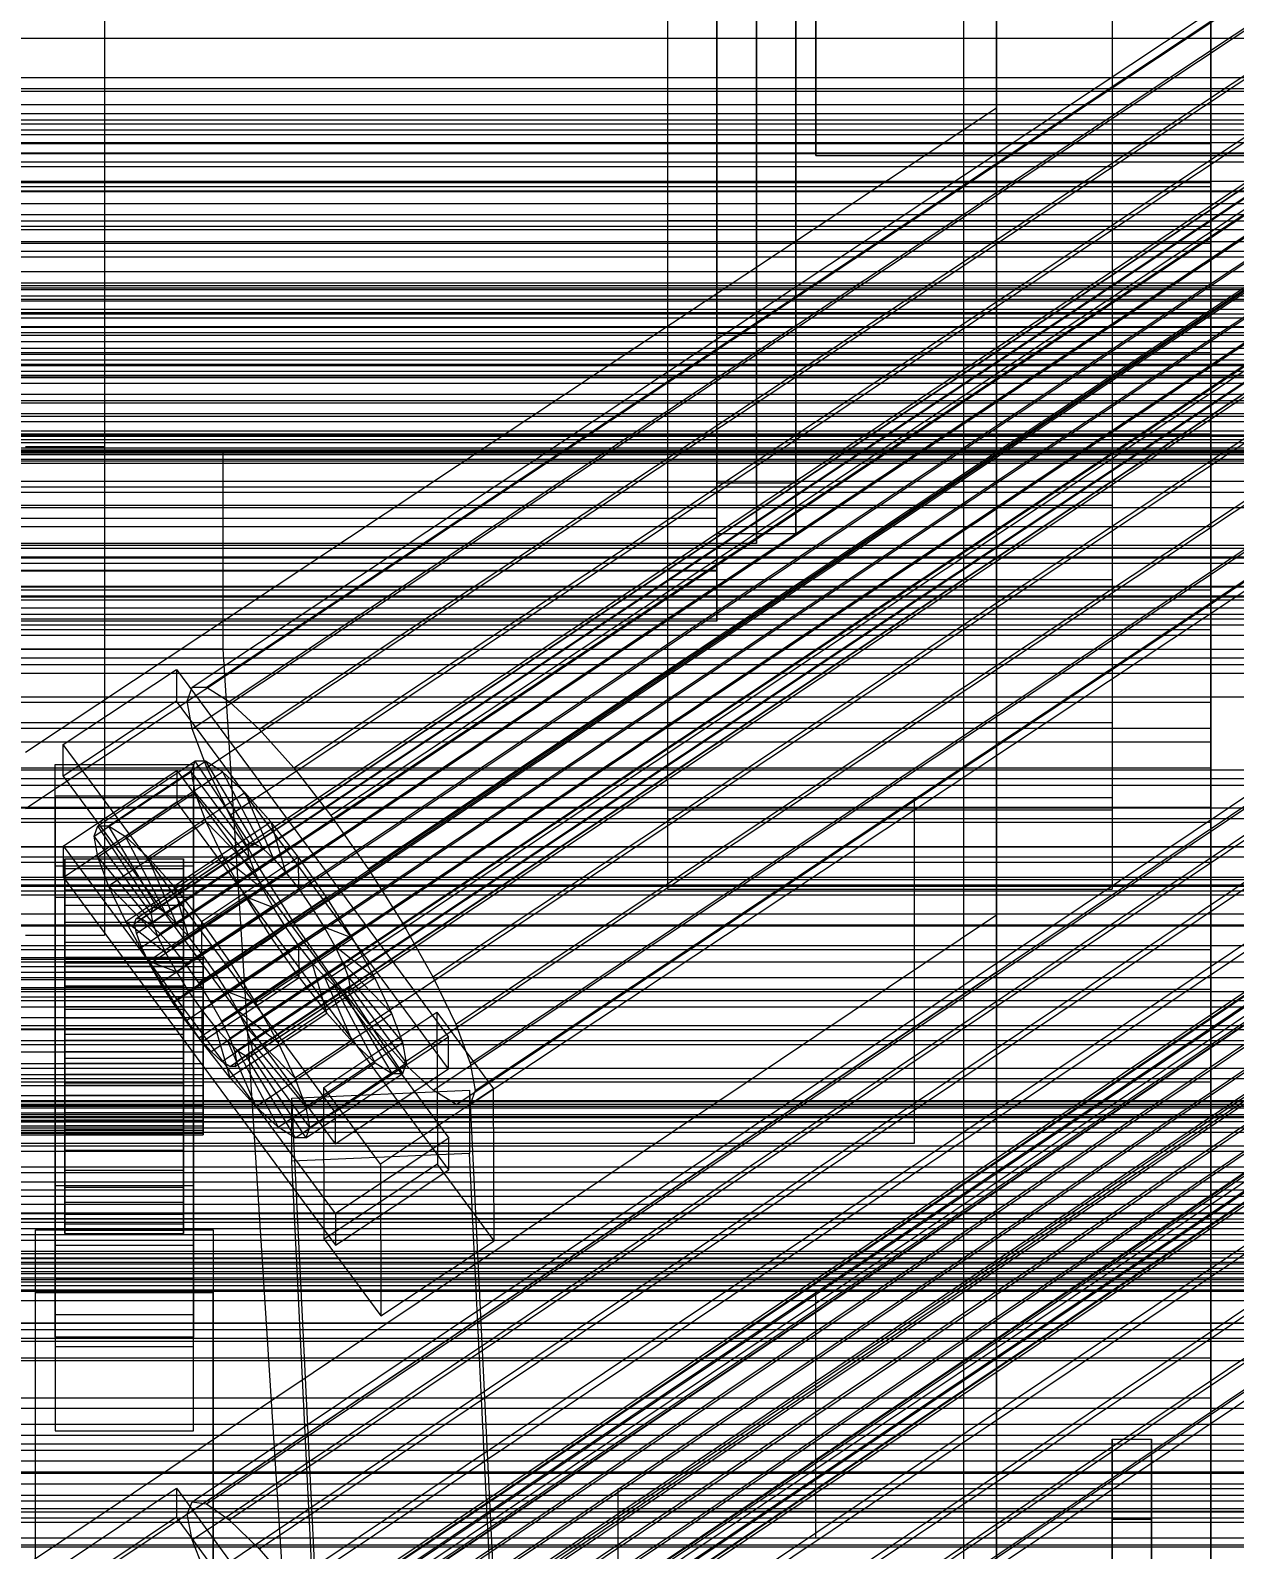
# Model space of a CAD drawing. Header units: millimetres. Extents: x -1970 to 59977, y -50268 to 6837.
# Drawn here: x 130.5 to 252.4, y -34821.2 to -34667.3 of the extents above; entities that cross this region are included whole.
import ezdxf

# ---------------------------------------------------------------- set-up
doc = ezdxf.new("R2010")
doc.units = ezdxf.units.MM
for name, color, linetype, lineweight in [('COTAS_O', 1, 'Continuous', 0), ('COTAS_P', 1, 'Continuous', 0), ('frontal_briquetadora', 7, 'Continuous', 0), ('frontal_C01', 7, 'Continuous', 0), ('frontal_C02', 7, 'Continuous', 0), ('frontal_C03', 7, 'Continuous', 0), ('frontal_C05', 7, 'Continuous', 0), ('frontal_C05-C03', 7, 'Continuous', 0), ('frontal_dos-mix', 7, 'Continuous', 0), ('frontal_mezcladora', 7, 'Continuous', 0), ('frontal_secador', 7, 'Continuous', 0)]:
    doc.layers.add(name, color=color, linetype=linetype, lineweight=lineweight)
doc.dimstyles.new('R19_100', dxfattribs={"dimtxt": 250, "dimasz": 150, "dimexe": 150, "dimexo": 80, "dimgap": 100, "dimtad": 1, "dimtih": 1, "dimtoh": 1, "dimdsep": 46, "dimcen": 0.09, "dimadec": 0, "dimazin": 0, "dimtfac": 1, "dimtdec": 4, "dimtofl": 0, "dimtmove": 0, "dimatfit": 3, "dimfxl": 1, "dimtolj": 1, "dimtzin": 0, "dimarcsym": 0})

# ---------------------------------------------------------------- blocks, each defined once
blk = doc.blocks.new('*D37')
at = {"layer": 'COTAS_P', "color": 0, "lineweight": -2, "transparency": 16777216}
for p, q in [((-1750, -35420), (-1750, -34450)), ((2600, -35420), (2600, -34450)), ((-1600, -34600), (2450, -34600))]:
    blk.add_line(p, q, dxfattribs=at)
at = {"layer": 'COTAS_P', "color": 0, "transparency": 16777216}
for points in [[(-1600, -34575), (-1600, -34625), (-1750, -34600)], [(2450, -34575), (2450, -34625), (2600, -34600)]]:
    blk.add_solid(points, dxfattribs=at)
at = {"layer": 'Defpoints', "color": 0, "transparency": 16777216}
for p in [(2600, -34600), (-1750, -35500), (2600, -35500)]:
    blk.add_point(p, dxfattribs=at)
blk = doc.blocks.new('*D42')
at = {"layer": 'COTAS_O', "color": 0, "lineweight": -2, "transparency": 16777216}
for p, q in [((-570, -33700), (200, -33700)), ((50, -34750), (50, -33850)), ((-570, -34900), (200, -34900))]:
    blk.add_line(p, q, dxfattribs=at)
at = {"layer": 'COTAS_O', "color": 0, "transparency": 16777216}
for points in [[(25, -33850), (75, -33850), (50, -33700)], [(25, -34750), (75, -34750), (50, -34900)]]:
    blk.add_solid(points, dxfattribs=at)
at = {"layer": 'Defpoints', "color": 0, "transparency": 16777216}
for p in [(-650, -33700), (50, -33700), (-650, -34900)]:
    blk.add_point(p, dxfattribs=at)
blk = doc.blocks.new('*D43')
at = {"layer": 'COTAS_O', "color": 0, "lineweight": -2, "transparency": 16777216}
for p, q in [((-650, -34820), (-650, -34050)), ((650, -34820), (650, -34050)), ((-500, -34200), (500, -34200))]:
    blk.add_line(p, q, dxfattribs=at)
at = {"layer": 'COTAS_O', "color": 0, "transparency": 16777216}
for points in [[(-500, -34175), (-500, -34225), (-650, -34200)], [(500, -34175), (500, -34225), (650, -34200)]]:
    blk.add_solid(points, dxfattribs=at)
at = {"layer": 'Defpoints', "color": 0, "transparency": 16777216}
for p in [(650, -34200), (-650, -34900), (650, -34900)]:
    blk.add_point(p, dxfattribs=at)

msp = doc.modelspace()

# ---------------------------------------------------------------- linework, layer by layer
at = {"layer": 'frontal_briquetadora'}
for p, q in [((210, -34680), (210, -33820)), ((210, -34680), (210, -34260)), ((210, -34680), (210, -34305)), ((200, -34698), (200, -34454.149)), ((204, -34454.149), (204, -34698)), ((210, -34471), (210, -34680)), ((200, -34722), (200, -34478.149)), ((200, -34483.291), (200, -34727.142)), ((200, -34715.652), (200, -34483.291)), ((200, -34489.719), (200, -34722.08)), ((200, -34716.717), (200, -34489.719)), ((200, -34492.29), (200, -34719.288)), ((200, -34492.29), (200, -34713.16)), ((204, -34719.288), (204, -34492.29)), ((208, -34713.16), (208, -34492.29)), ((210, -34496), (210, -34680)), ((200, -34718.302), (200, -34497.432)), ((208, -34497.432), (208, -34718.302)), ((210, -34680), (416.55, -34680)), ((210, -34680), (430, -34680)), ((200, -34719.288), (200, -34698)), ((204, -34698), (200, -34698)), ((204, -34698), (204, -34719.288)), ((200, -34713.16), (200, -34718.302)), ((208, -34713.16), (200, -34713.16)), ((208, -34718.302), (208, -34713.16)), ((-160, -34715.652), (200, -34715.652)), ((-160, -34716.717), (200, -34716.717)), ((200, -34722.08), (200, -34715.652)), ((200, -34719.288), (200, -34716.717)), ((208, -34718.302), (200, -34718.302)), ((200, -34719.288), (-160, -34719.288)), ((204, -34719.288), (200, -34719.288)), ((-160, -34722), (200, -34722)), ((200, -34722.08), (-160, -34722.08)), ((200, -34727.142), (200, -34722)), ((200, -34727.142), (-160, -34727.142)), ((-1330, -34750), (340, -34750)), ((-1330, -34760), (340, -34760))]:
    msp.add_line(p, q, dxfattribs=at)
at = {"layer": 'frontal_C01'}
for p, q in [((250, -35735.764), (250, -32680.37)), ((250, -32685.104), (250, -35740.498)), ((228.298, -34675.195), (228.298, -34363.008)), ((228.298, -34368.695), (228.298, -34680.882)), ((146.872, -34733.835), (331.181, -34611.504)), ((148.32, -34733.842), (332.629, -34611.511)), ((146.383, -34735.268), (330.692, -34612.937)), ((150.629, -34735.29), (334.938, -34612.958)), ((141.045, -34757.778), (354.844, -34615.874)), ((141.218, -34757.27), (355.017, -34615.366)), ((141.731, -34757.273), (355.53, -34615.368)), ((142.549, -34757.786), (356.348, -34615.881)), ((146.887, -34738.045), (331.197, -34615.713)), ((153.641, -34738.078), (337.95, -34615.747)), ((141.224, -34758.762), (355.022, -34616.858)), ((141.742, -34760.154), (355.541, -34618.25)), ((143.617, -34758.774), (357.415, -34616.869)), ((144.861, -34760.17), (358.659, -34618.266)), ((148.35, -34741.975), (332.659, -34619.643)), ((157.152, -34742.019), (341.461, -34619.687)), ((142.565, -34761.861), (356.363, -34619.956)), ((359.995, -34619.975), (146.196, -34761.879)), ((143.635, -34763.765), (357.434, -34621.86)), ((147.533, -34763.784), (361.332, -34621.88)), ((144.881, -34765.737), (358.68, -34623.832)), ((148.779, -34765.756), (362.578, -34623.852)), ((150.672, -34746.791), (334.981, -34624.459)), ((146.218, -34767.642), (360.017, -34625.738)), ((149.85, -34767.66), (363.648, -34625.756)), ((345.231, -34624.51), (160.922, -34746.842)), ((147.554, -34769.351), (361.352, -34627.447)), ((150.672, -34769.367), (364.471, -34627.462)), ((148.798, -34770.747), (362.596, -34628.843)), ((151.191, -34770.759), (364.989, -34628.855)), ((149.865, -34771.735), (363.664, -34629.831)), ((150.683, -34772.248), (364.482, -34630.344)), ((151.196, -34772.251), (364.995, -34630.346)), ((151.369, -34771.743), (365.168, -34629.838)), ((153.694, -34752.164), (338.003, -34629.833)), ((164.693, -34752.219), (349.002, -34629.887)), ((157.211, -34757.729), (341.52, -34635.398)), ((168.21, -34757.784), (352.519, -34635.453)), ((160.982, -34763.106), (345.291, -34640.775)), ((171.232, -34763.158), (355.541, -34640.826)), ((164.752, -34767.93), (349.061, -34645.598)), ((173.554, -34767.973), (357.863, -34645.642)), ((168.263, -34771.87), (352.572, -34649.538)), ((175.016, -34771.903), (359.326, -34649.572)), ((171.275, -34774.658), (355.584, -34652.327)), ((175.521, -34774.68), (359.83, -34652.348)), ((173.584, -34776.106), (357.893, -34653.774)), ((175.032, -34776.113), (359.341, -34653.782)), ((228.298, -34675.195), (130, -34740.438)), ((228.298, -34987.381), (228.298, -34675.195)), ((228.298, -34675.195), (228.298, -34680.882)), ((130, -34746.125), (228.298, -34680.882)), ((228.298, -34680.882), (228.298, -34993.069)), ((133.809, -34739.65), (145.277, -34732.038)), ((145.277, -34732.038), (145.289, -34735.24)), ((145.277, -34732.038), (172.809, -34769.277)), ((145.289, -34735.24), (133.821, -34742.851)), ((172.821, -34772.478), (145.289, -34735.24)), ((146.383, -34735.268), (146.872, -34733.835)), ((146.872, -34733.835), (148.32, -34733.842)), ((148.32, -34733.842), (150.629, -34735.29)), ((146.887, -34738.045), (146.383, -34735.268)), ((150.629, -34735.29), (153.641, -34738.078)), ((148.35, -34741.975), (146.887, -34738.045)), ((153.641, -34738.078), (157.152, -34742.019)), ((133.821, -34742.851), (133.809, -34739.65)), ((161.341, -34776.888), (133.809, -34739.65)), ((137.313, -34747.861), (147.143, -34741.336)), ((138.396, -34747.866), (148.226, -34741.342)), ((147.143, -34741.336), (146.777, -34742.408)), ((148.226, -34741.342), (147.143, -34741.336)), ((147.143, -34741.336), (152.686, -34749.659)), ((149.953, -34742.424), (148.226, -34741.342)), ((148.226, -34741.342), (153.199, -34749.661)), ((133, -34744.877), (133, -34741.675)), ((133, -34741.675), (147, -34741.675)), ((133, -34787.149), (133, -34741.675)), ((133.821, -34742.851), (161.353, -34780.09)), ((133.847, -34749.895), (145.315, -34742.283)), ((136.948, -34748.933), (146.777, -34742.408)), ((140.123, -34748.949), (149.953, -34742.424)), ((145.315, -34742.283), (145.327, -34745.485)), ((145.315, -34742.283), (172.847, -34779.522)), ((146.777, -34742.408), (152.513, -34750.166)), ((146.777, -34742.408), (147.155, -34744.485)), ((147, -34741.675), (147, -34744.877)), ((147, -34741.675), (147, -34787.149)), ((150.672, -34746.791), (148.35, -34741.975)), ((152.207, -34744.51), (149.953, -34742.424)), ((149.953, -34742.424), (154.017, -34750.174)), ((157.152, -34742.019), (160.922, -34746.842)), ((137.325, -34751.009), (147.155, -34744.485)), ((147.155, -34744.485), (152.692, -34751.15)), ((147.155, -34744.485), (148.249, -34747.425)), ((147, -34744.877), (133, -34744.877)), ((133, -34744.877), (133, -34790.35)), ((145.327, -34745.485), (133.859, -34753.097)), ((142.377, -34751.035), (152.207, -34744.51)), ((172.859, -34782.724), (145.327, -34745.485)), ((147, -34790.35), (147, -34744.877)), ((154.833, -34747.458), (152.207, -34744.51)), ((152.207, -34744.51), (155.085, -34751.162)), ((138.419, -34753.949), (148.249, -34747.425)), ((145.003, -34753.982), (154.833, -34747.458)), ((148.249, -34747.425), (153.21, -34752.543)), ((148.249, -34747.425), (149.985, -34751.027)), ((153.694, -34752.164), (150.672, -34746.791)), ((157.653, -34751.065), (154.833, -34747.458)), ((154.833, -34747.458), (156.329, -34752.558)), ((160.922, -34746.842), (164.693, -34752.219)), ((136.948, -34748.933), (137.313, -34747.861)), ((142.683, -34756.691), (136.948, -34748.933)), ((137.325, -34751.009), (136.948, -34748.933)), ((142.856, -34756.183), (137.313, -34747.861)), ((137.313, -34747.861), (138.396, -34747.866)), ((143.369, -34756.186), (138.396, -34747.866)), ((138.396, -34747.866), (140.123, -34748.949)), ((144.188, -34756.698), (140.123, -34748.949)), ((140.123, -34748.949), (142.377, -34751.035)), ((133.859, -34753.097), (133.847, -34749.895)), ((161.379, -34787.134), (133.847, -34749.895)), ((152.513, -34750.166), (142.683, -34756.691)), ((152.686, -34749.659), (142.856, -34756.183)), ((153.199, -34749.661), (143.369, -34756.186)), ((154.017, -34750.174), (144.188, -34756.698)), ((152.513, -34750.166), (152.686, -34749.659)), ((152.692, -34751.15), (152.513, -34750.166)), ((152.686, -34749.659), (153.199, -34749.661)), ((153.199, -34749.661), (154.017, -34750.174)), ((154.017, -34750.174), (155.085, -34751.162)), ((133, -34755.123), (133, -34751.921)), ((133, -34751.921), (147, -34751.921)), ((133, -34797.394), (133, -34751.921)), ((134, -34761.207), (134, -34751.227)), ((134, -34751.227), (134, -34751.558)), ((134, -34751.227), (146, -34751.227)), ((134, -34752.189), (134, -34751.227)), ((134, -34761.364), (134, -34751.558)), ((134, -34751.558), (134, -34753.159)), ((134, -34751.558), (146, -34751.558)), ((134, -34761.662), (134, -34752.189)), ((134, -34752.189), (146, -34752.189)), ((134, -34754.376), (134, -34752.189)), ((142.862, -34757.675), (137.325, -34751.009)), ((138.419, -34753.949), (137.325, -34751.009)), ((140.156, -34757.552), (149.985, -34751.027)), ((145.255, -34757.686), (142.377, -34751.035)), ((142.377, -34751.035), (145.003, -34753.982)), ((152.692, -34751.15), (142.862, -34757.675)), ((155.085, -34751.162), (145.255, -34757.686)), ((146, -34751.558), (146, -34751.227)), ((146, -34751.227), (146, -34761.207)), ((146, -34751.227), (146, -34752.189)), ((146, -34753.159), (146, -34751.558)), ((146, -34751.558), (146, -34761.364)), ((146, -34752.189), (146, -34761.662)), ((146, -34752.189), (146, -34754.376)), ((147, -34751.921), (147, -34755.123)), ((147, -34751.921), (147, -34797.394)), ((157.653, -34751.065), (147.823, -34757.59)), ((149.985, -34751.027), (154.033, -34754.249)), ((149.985, -34751.027), (152.246, -34755.047)), ((153.21, -34752.543), (152.692, -34751.15)), ((157.211, -34757.729), (153.694, -34752.164)), ((155.085, -34751.162), (156.329, -34752.558)), ((157.665, -34754.267), (157.653, -34751.065)), ((160.474, -34755.088), (157.653, -34751.065)), ((133.859, -34753.097), (161.391, -34790.336)), ((134, -34762.122), (134, -34753.159)), ((134, -34753.159), (134, -34755.92)), ((134, -34753.159), (146, -34753.159)), ((153.21, -34752.543), (143.38, -34759.067)), ((146, -34755.92), (146, -34753.159)), ((146, -34753.159), (146, -34762.122)), ((156.329, -34752.558), (146.499, -34759.083)), ((154.033, -34754.249), (153.21, -34752.543)), ((156.329, -34752.558), (157.665, -34754.267)), ((164.693, -34752.219), (168.21, -34757.784)), ((147, -34755.123), (133, -34755.123)), ((133, -34755.123), (133, -34800.596)), ((134, -34762.698), (134, -34754.376)), ((134, -34754.376), (146, -34754.376)), ((134, -34757.642), (134, -34754.376)), ((143.38, -34759.067), (138.419, -34753.949)), ((140.156, -34757.552), (138.419, -34753.949)), ((142.416, -34761.571), (152.246, -34755.047)), ((154.033, -34754.249), (144.203, -34760.773)), ((146.499, -34759.083), (145.003, -34753.982)), ((145.003, -34753.982), (147.823, -34757.59)), ((146, -34754.376), (146, -34762.698)), ((146, -34754.376), (146, -34757.642)), ((147, -34800.596), (147, -34755.123)), ((147.835, -34760.792), (157.665, -34754.267)), ((150.644, -34761.612), (160.474, -34755.088)), ((152.246, -34755.047), (155.103, -34756.153)), ((152.246, -34755.047), (154.877, -34759.21)), ((155.103, -34756.153), (154.033, -34754.249)), ((157.665, -34754.267), (159.001, -34756.173)), ((160.474, -34755.088), (159.001, -34756.173)), ((163.105, -34759.251), (160.474, -34755.088)), ((134, -34763.43), (134, -34755.92)), ((134, -34755.92), (134, -34759.654)), ((134, -34755.92), (146, -34755.92)), ((142.856, -34756.183), (142.683, -34756.691)), ((142.683, -34756.691), (142.862, -34757.675)), ((143.369, -34756.186), (142.856, -34756.183)), ((144.188, -34756.698), (143.369, -34756.186)), ((145.255, -34757.686), (144.188, -34756.698)), ((155.103, -34756.153), (145.274, -34762.678)), ((146, -34759.654), (146, -34755.92)), ((146, -34755.92), (146, -34763.43)), ((159.001, -34756.173), (149.171, -34762.697)), ((156.35, -34758.125), (155.103, -34756.153)), ((159.001, -34756.173), (160.247, -34758.144)), ((134, -34764.245), (134, -34757.642)), ((134, -34757.642), (146, -34757.642)), ((134, -34761.762), (134, -34757.642)), ((144.203, -34760.773), (140.156, -34757.552)), ((142.416, -34761.571), (140.156, -34757.552)), ((141.045, -34757.778), (141.218, -34757.27)), ((141.224, -34758.762), (141.045, -34757.778)), ((141.218, -34757.27), (141.731, -34757.273)), ((141.731, -34757.273), (142.549, -34757.786)), ((142.549, -34757.786), (143.617, -34758.774)), ((142.862, -34757.675), (143.38, -34759.067)), ((146.499, -34759.083), (145.255, -34757.686)), ((146, -34757.642), (146, -34764.245)), ((146, -34757.642), (146, -34761.762)), ((156.35, -34758.125), (146.52, -34764.649)), ((147.823, -34757.59), (147.835, -34760.792)), ((147.823, -34757.59), (150.644, -34761.612)), ((160.247, -34758.144), (150.417, -34764.669)), ((154.877, -34759.21), (156.35, -34758.125)), ((157.686, -34760.03), (156.35, -34758.125)), ((160.982, -34763.106), (157.211, -34757.729)), ((163.105, -34759.251), (160.247, -34758.144)), ((160.247, -34758.144), (161.318, -34760.048)), ((168.21, -34757.784), (171.232, -34763.158)), ((134, -34765.198), (134, -34759.654)), ((134, -34759.654), (134, -34764.105)), ((134, -34759.654), (146, -34759.654)), ((141.742, -34760.154), (141.224, -34758.762)), ((143.38, -34759.067), (144.203, -34760.773)), ((143.617, -34758.774), (144.861, -34760.17)), ((145.047, -34765.734), (154.877, -34759.21)), ((146, -34764.105), (146, -34759.654)), ((146, -34759.654), (146, -34765.198)), ((147.835, -34760.792), (146.499, -34759.083)), ((153.275, -34765.775), (163.105, -34759.251)), ((154.877, -34759.21), (157.698, -34763.232)), ((165.365, -34763.27), (163.105, -34759.251)), ((-148, -34761.207), (148, -34761.207)), ((-148, -34761.364), (148, -34761.364)), ((134, -34761.364), (134, -34761.207)), ((146, -34761.207), (134, -34761.207)), ((134, -34761.207), (134, -34761.662)), ((134, -34762.122), (134, -34761.364)), ((146, -34761.364), (134, -34761.364)), ((142.565, -34761.861), (141.742, -34760.154)), ((144.203, -34760.773), (145.274, -34762.678)), ((144.861, -34760.17), (146.196, -34761.879)), ((146, -34761.207), (146, -34761.364)), ((146, -34761.662), (146, -34761.207)), ((146, -34761.364), (146, -34762.122)), ((149.171, -34762.697), (147.835, -34760.792)), ((157.686, -34760.03), (147.856, -34766.555)), ((148, -34761.364), (148, -34761.207)), ((148, -34761.207), (148, -34761.662)), ((148, -34762.122), (148, -34761.364)), ((161.318, -34760.048), (151.488, -34766.573)), ((157.698, -34763.232), (157.686, -34760.03)), ((159.022, -34761.739), (157.686, -34760.03)), ((165.365, -34763.27), (161.318, -34760.048)), ((161.318, -34760.048), (162.14, -34761.755)), ((-148, -34761.662), (148, -34761.662)), ((-148, -34762.122), (148, -34762.122)), ((-148, -34762.698), (148, -34762.698)), ((146, -34761.662), (134, -34761.662)), ((134, -34761.662), (134, -34762.698)), ((134, -34766.197), (134, -34761.762)), ((134, -34761.762), (146, -34761.762)), ((134, -34766.457), (134, -34761.762)), ((134, -34763.43), (134, -34762.122)), ((146, -34762.122), (134, -34762.122)), ((146, -34762.698), (134, -34762.698)), ((134, -34762.698), (134, -34764.245)), ((145.274, -34762.678), (142.416, -34761.571)), ((145.047, -34765.734), (142.416, -34761.571)), ((143.635, -34763.765), (142.565, -34761.861)), ((145.274, -34762.678), (146.52, -34764.649)), ((146, -34762.698), (146, -34761.662)), ((146, -34761.762), (146, -34766.197)), ((146, -34761.762), (146, -34766.457)), ((146, -34762.122), (146, -34763.43)), ((146, -34764.245), (146, -34762.698)), ((146.196, -34761.879), (147.533, -34763.784)), ((148, -34761.662), (148, -34762.698)), ((148, -34763.43), (148, -34762.122)), ((148, -34762.698), (148, -34764.245)), ((149.171, -34762.697), (150.644, -34761.612)), ((150.417, -34764.669), (149.171, -34762.697)), ((159.022, -34761.739), (149.192, -34768.264)), ((150.644, -34761.612), (153.275, -34765.775)), ((162.14, -34761.755), (152.311, -34768.279)), ((160.518, -34766.84), (159.022, -34761.739)), ((160.266, -34763.135), (159.022, -34761.739)), ((167.102, -34766.873), (162.14, -34761.755)), ((162.14, -34761.755), (162.659, -34763.147)), ((-148, -34763.43), (148, -34763.43)), ((-148, -34764.245), (148, -34764.245)), ((134, -34765.198), (134, -34763.43)), ((146, -34763.43), (134, -34763.43)), ((134, -34764.105), (134, -34767.307)), ((146, -34764.105), (134, -34764.105)), ((134, -34764.105), (134, -34768.971)), ((146, -34764.245), (134, -34764.245)), ((134, -34764.245), (134, -34766.197)), ((144.881, -34765.737), (143.635, -34763.765)), ((146, -34763.43), (146, -34765.198)), ((146, -34767.307), (146, -34764.105)), ((146, -34768.971), (146, -34764.105)), ((146, -34766.197), (146, -34764.245)), ((147.533, -34763.784), (148.779, -34765.756)), ((147.868, -34769.756), (157.698, -34763.232)), ((148, -34765.198), (148, -34763.43)), ((148, -34764.245), (148, -34766.197)), ((160.266, -34763.135), (150.436, -34769.66)), ((161.333, -34764.124), (151.503, -34770.648)), ((162.659, -34763.147), (152.829, -34769.672)), ((162.837, -34764.131), (153.008, -34770.655)), ((155.535, -34769.795), (165.365, -34763.27)), ((157.698, -34763.232), (160.518, -34766.84)), ((163.144, -34769.787), (160.266, -34763.135)), ((161.333, -34764.124), (160.266, -34763.135)), ((164.752, -34767.93), (160.982, -34763.106)), ((165.397, -34771.873), (161.333, -34764.124)), ((162.151, -34764.636), (161.333, -34764.124)), ((168.196, -34769.812), (162.659, -34763.147)), ((162.659, -34763.147), (162.837, -34764.131)), ((162.837, -34764.131), (162.664, -34764.639)), ((168.573, -34771.889), (162.837, -34764.131)), ((167.102, -34766.873), (165.365, -34763.27)), ((171.232, -34763.158), (173.554, -34767.973)), ((-148, -34765.198), (148, -34765.198)), ((134, -34767.307), (134, -34765.198)), ((146, -34765.198), (134, -34765.198)), ((146.218, -34767.642), (144.881, -34765.737)), ((146.52, -34764.649), (145.047, -34765.734)), ((147.868, -34769.756), (145.047, -34765.734)), ((146, -34765.198), (146, -34767.307)), ((146.52, -34764.649), (147.856, -34766.555)), ((148, -34767.307), (148, -34765.198)), ((148.779, -34765.756), (149.85, -34767.66)), ((151.488, -34766.573), (150.417, -34764.669)), ((150.417, -34764.669), (153.275, -34765.775)), ((162.151, -34764.636), (152.321, -34771.161)), ((162.664, -34764.639), (152.835, -34771.163)), ((153.275, -34765.775), (155.535, -34769.795)), ((167.125, -34772.956), (162.151, -34764.636)), ((162.664, -34764.639), (162.151, -34764.636)), ((168.208, -34772.961), (162.664, -34764.639)), ((-148, -34766.197), (148, -34766.197)), ((148, -34767.307), (-148, -34767.307)), ((146, -34766.197), (134, -34766.197)), ((134, -34766.197), (134, -34768.421)), ((134, -34768.421), (134, -34766.457)), ((134, -34766.457), (146, -34766.457)), ((134, -34771.406), (134, -34766.457)), ((134, -34767.307), (146, -34767.307)), ((134, -34769.612), (134, -34767.307)), ((146, -34768.421), (146, -34766.197)), ((146, -34766.457), (146, -34768.421)), ((146, -34766.457), (146, -34771.406)), ((146, -34767.307), (146, -34769.612)), ((147.856, -34766.555), (147.868, -34769.756)), ((147.856, -34766.555), (149.192, -34768.264)), ((148, -34766.197), (148, -34768.421)), ((148, -34769.612), (148, -34767.307)), ((150.688, -34773.364), (160.518, -34766.84)), ((152.311, -34768.279), (151.488, -34766.573)), ((151.488, -34766.573), (155.535, -34769.795)), ((157.272, -34773.397), (167.102, -34766.873)), ((160.19, -34774.376), (171.658, -34766.765)), ((160.518, -34766.84), (163.144, -34769.787)), ((168.196, -34769.812), (167.102, -34766.873)), ((171.658, -34766.765), (171.715, -34782.133)), ((171.658, -34766.765), (177.394, -34774.523)), ((-148, -34768.421), (148, -34768.421)), ((146, -34768.421), (134, -34768.421)), ((134, -34768.421), (134, -34770.765)), ((134, -34769.612), (134, -34768.971)), ((134, -34768.971), (134, -34773.92)), ((134, -34768.971), (146, -34768.971)), ((146, -34770.765), (146, -34768.421)), ((146, -34773.92), (146, -34768.971)), ((146, -34768.971), (146, -34769.612)), ((147.554, -34769.351), (146.218, -34767.642)), ((148, -34768.421), (148, -34770.765)), ((149.192, -34768.264), (150.688, -34773.364)), ((149.192, -34768.264), (150.436, -34769.66)), ((149.85, -34767.66), (150.672, -34769.367)), ((152.829, -34769.672), (152.311, -34768.279)), ((152.311, -34768.279), (157.272, -34773.397)), ((168.263, -34771.87), (164.752, -34767.93)), ((173.554, -34767.973), (175.016, -34771.903)), ((-148, -34769.612), (148, -34769.612)), ((134, -34771.956), (134, -34769.612)), ((146, -34769.612), (134, -34769.612)), ((146, -34769.612), (146, -34771.956)), ((148.798, -34770.747), (147.554, -34769.351)), ((150.688, -34773.364), (147.868, -34769.756)), ((148, -34771.956), (148, -34769.612)), ((150.436, -34769.66), (153.314, -34776.312)), ((150.436, -34769.66), (151.503, -34770.648)), ((150.672, -34769.367), (151.191, -34770.759)), ((151.503, -34770.648), (155.567, -34778.398)), ((151.503, -34770.648), (152.321, -34771.161)), ((153.008, -34770.655), (152.829, -34769.672)), ((152.829, -34769.672), (158.366, -34776.337)), ((153.314, -34776.312), (163.144, -34769.787)), ((155.535, -34769.795), (157.272, -34773.397)), ((158.366, -34776.337), (168.196, -34769.812)), ((172.809, -34769.277), (161.341, -34776.888)), ((163.144, -34769.787), (165.397, -34771.873)), ((168.573, -34771.889), (168.196, -34769.812)), ((172.821, -34772.478), (172.809, -34769.277)), ((-148, -34770.765), (148, -34770.765)), ((-148, -34771.956), (148, -34771.956)), ((134, -34770.765), (134, -34771.406)), ((146, -34770.765), (134, -34770.765)), ((134, -34770.765), (134, -34773.07)), ((134, -34771.406), (146, -34771.406)), ((134, -34776.272), (134, -34771.406)), ((134, -34774.18), (134, -34771.956)), ((134, -34771.956), (134, -34773.92)), ((146, -34771.956), (134, -34771.956)), ((146, -34771.406), (146, -34770.765)), ((146, -34773.07), (146, -34770.765)), ((146, -34771.406), (146, -34776.272)), ((146, -34773.92), (146, -34771.956)), ((146, -34771.956), (146, -34774.18)), ((148, -34770.765), (148, -34773.07)), ((148, -34774.18), (148, -34771.956)), ((149.865, -34771.735), (148.798, -34770.747)), ((150.683, -34772.248), (149.865, -34771.735)), ((151.191, -34770.759), (151.369, -34771.743)), ((151.369, -34771.743), (151.196, -34772.251)), ((152.321, -34771.161), (157.295, -34779.48)), ((152.321, -34771.161), (152.835, -34771.163)), ((152.835, -34771.163), (153.008, -34770.655)), ((152.835, -34771.163), (158.378, -34779.486)), ((153.008, -34770.655), (158.743, -34778.414)), ((155.567, -34778.398), (165.397, -34771.873)), ((158.743, -34778.414), (168.573, -34771.889)), ((165.397, -34771.873), (167.125, -34772.956)), ((168.208, -34772.961), (168.573, -34771.889)), ((171.275, -34774.658), (168.263, -34771.87)), ((175.016, -34771.903), (175.521, -34774.68)), ((-148, -34773.07), (148, -34773.07)), ((134, -34773.07), (134, -34776.272)), ((146, -34773.07), (134, -34773.07)), ((134, -34773.07), (134, -34775.178)), ((146, -34776.272), (146, -34773.07)), ((146, -34775.178), (146, -34773.07)), ((148, -34773.07), (148, -34775.178)), ((151.196, -34772.251), (150.683, -34772.248)), ((153.314, -34776.312), (150.688, -34773.364)), ((157.272, -34773.397), (158.366, -34776.337)), ((157.295, -34779.48), (167.125, -34772.956)), ((158.378, -34779.486), (168.208, -34772.961)), ((161.353, -34780.09), (172.821, -34772.478)), ((167.125, -34772.956), (168.208, -34772.961)), ((-148, -34774.18), (148, -34774.18)), ((-148, -34775.178), (148, -34775.178)), ((134, -34773.92), (134, -34778.615)), ((134, -34773.92), (146, -34773.92)), ((134, -34776.131), (134, -34774.18)), ((134, -34774.18), (134, -34778.615)), ((146, -34774.18), (134, -34774.18)), ((134, -34775.178), (134, -34780.723)), ((146, -34775.178), (134, -34775.178)), ((134, -34775.178), (134, -34776.947)), ((146, -34778.615), (146, -34773.92)), ((146, -34778.615), (146, -34774.18)), ((146, -34774.18), (146, -34776.131)), ((146, -34780.723), (146, -34775.178)), ((146, -34776.947), (146, -34775.178)), ((148, -34776.131), (148, -34774.18)), ((148, -34775.178), (148, -34776.947)), ((156.962, -34775.446), (174.943, -34774.659)), ((160.247, -34789.745), (160.19, -34774.376)), ((165.926, -34782.134), (160.19, -34774.376)), ((177.394, -34774.523), (165.926, -34782.134)), ((173.584, -34776.106), (171.275, -34774.658)), ((174.943, -34774.659), (174.943, -34781.064)), ((174.943, -34774.659), (177.811, -34833.478)), ((175.521, -34774.68), (175.032, -34776.113)), ((177.451, -34789.891), (177.394, -34774.523)), ((-148, -34776.131), (148, -34776.131)), ((134, -34777.678), (134, -34776.131)), ((134, -34776.131), (134, -34782.735)), ((146, -34776.131), (134, -34776.131)), ((134, -34776.272), (146, -34776.272)), ((134, -34780.723), (134, -34776.272)), ((146, -34782.735), (146, -34776.131)), ((146, -34776.131), (146, -34777.678)), ((146, -34776.272), (146, -34780.723)), ((148, -34777.678), (148, -34776.131)), ((155.567, -34778.398), (153.314, -34776.312)), ((156.962, -34781.85), (156.962, -34775.446)), ((159.83, -34834.265), (156.962, -34775.446)), ((158.366, -34776.337), (158.743, -34778.414)), ((175.032, -34776.113), (173.584, -34776.106)), ((-148, -34776.947), (148, -34776.947)), ((-148, -34777.678), (148, -34777.678)), ((-148, -34778.255), (148, -34778.255)), ((134, -34776.947), (134, -34784.457)), ((146, -34776.947), (134, -34776.947)), ((134, -34776.947), (134, -34778.255)), ((134, -34778.715), (134, -34777.678)), ((134, -34777.678), (134, -34786)), ((146, -34777.678), (134, -34777.678)), ((134, -34778.255), (134, -34787.218)), ((146, -34778.255), (134, -34778.255)), ((134, -34778.255), (134, -34779.013)), ((146, -34784.457), (146, -34776.947)), ((146, -34778.255), (146, -34776.947)), ((146, -34786), (146, -34777.678)), ((146, -34777.678), (146, -34778.715)), ((146, -34787.218), (146, -34778.255)), ((146, -34779.013), (146, -34778.255)), ((148, -34776.947), (148, -34778.255)), ((148, -34778.715), (148, -34777.678)), ((148, -34778.255), (148, -34779.013)), ((161.341, -34776.888), (161.353, -34780.09)), ((-148, -34778.715), (148, -34778.715)), ((-148, -34779.013), (148, -34779.013)), ((-148, -34779.17), (148, -34779.17)), ((134, -34778.615), (134, -34782.735)), ((134, -34778.615), (146, -34778.615)), ((134, -34779.17), (134, -34778.715)), ((134, -34778.715), (134, -34788.188)), ((146, -34778.715), (134, -34778.715)), ((134, -34779.013), (134, -34788.818)), ((146, -34779.013), (134, -34779.013)), ((134, -34779.013), (134, -34779.17)), ((134, -34779.17), (134, -34789.149)), ((146, -34779.17), (134, -34779.17)), ((146, -34782.735), (146, -34778.615)), ((146, -34788.188), (146, -34778.715)), ((146, -34778.715), (146, -34779.17)), ((146, -34788.818), (146, -34779.013)), ((146, -34779.17), (146, -34779.013)), ((146, -34789.149), (146, -34779.17)), ((148, -34779.17), (148, -34778.715)), ((148, -34779.013), (148, -34779.17)), ((157.295, -34779.48), (155.567, -34778.398)), ((158.378, -34779.486), (157.295, -34779.48)), ((158.743, -34778.414), (158.378, -34779.486)), ((172.847, -34779.522), (161.379, -34787.134)), ((172.859, -34782.724), (172.847, -34779.522)), ((134, -34780.723), (146, -34780.723)), ((134, -34784.457), (134, -34780.723)), ((146, -34780.723), (146, -34784.457)), ((174.943, -34781.064), (156.962, -34781.85)), ((177.811, -34839.883), (174.943, -34781.064)), ((134, -34782.735), (134, -34786)), ((134, -34782.735), (146, -34782.735)), ((146, -34786), (146, -34782.735)), ((159.83, -34840.67), (156.962, -34781.85)), ((171.715, -34782.133), (160.247, -34789.745)), ((161.391, -34790.336), (172.859, -34782.724)), ((165.926, -34782.134), (165.983, -34797.503)), ((177.451, -34789.891), (171.715, -34782.133)), ((133, -34799.662), (133, -34784.293)), ((133, -34784.293), (147, -34784.293)), ((133, -34793.767), (133, -34784.293)), ((134, -34784.457), (146, -34784.457)), ((134, -34787.218), (134, -34784.457)), ((146, -34784.457), (146, -34787.218)), ((147, -34784.293), (147, -34799.662)), ((147, -34784.293), (147, -34793.767)), ((134, -34786), (134, -34788.188)), ((134, -34786), (146, -34786)), ((146, -34788.188), (146, -34786)), ((147, -34787.149), (133, -34787.149)), ((133, -34787.149), (133, -34790.35)), ((134, -34787.218), (146, -34787.218)), ((134, -34788.818), (134, -34787.218)), ((146, -34787.218), (146, -34788.818)), ((147, -34790.35), (147, -34787.149)), ((161.379, -34787.134), (161.391, -34790.336)), ((131, -34795.179), (131, -34788.776)), ((131, -34788.776), (149, -34788.776)), ((131, -34833.87), (131, -34788.776)), ((134, -34788.188), (134, -34789.149)), ((134, -34788.188), (146, -34788.188)), ((134, -34788.818), (146, -34788.818)), ((134, -34789.149), (134, -34788.818)), ((146, -34789.149), (146, -34788.188)), ((146, -34788.818), (146, -34789.149)), ((149, -34788.776), (149, -34795.179)), ((149, -34788.776), (149, -34833.87)), ((133, -34790.35), (147, -34790.35)), ((134, -34789.149), (146, -34789.149)), ((160.247, -34789.745), (165.983, -34797.503)), ((165.983, -34797.503), (177.451, -34789.891)), ((149, -34795.179), (131, -34795.179)), ((131, -34840.274), (131, -34795.179)), ((147, -34793.767), (133, -34793.767)), ((133, -34793.767), (133, -34809.135)), ((147, -34809.135), (147, -34793.767)), ((149, -34840.274), (149, -34795.179)), ((147, -34797.394), (133, -34797.394)), ((133, -34797.394), (133, -34800.596)), ((147, -34800.596), (147, -34797.394)), ((147, -34799.662), (133, -34799.662)), ((133, -34799.662), (133, -34809.135)), ((147, -34809.135), (147, -34799.662)), ((133, -34800.596), (147, -34800.596)), ((133, -34809.135), (147, -34809.135)), ((430, -34820.934), (-430, -34820.934))]:
    msp.add_line(p, q, dxfattribs=at)
at = {"layer": 'frontal_C02'}
for p, q in [((250, -35767.535), (250, -32976.99)), ((250, -32981.769), (250, -35772.314)), ((228.298, -34756.938), (228.298, -34472.116)), ((228.298, -34477.858), (228.298, -34762.679)), ((146.872, -34816.332), (331.181, -34692.848)), ((148.32, -34816.529), (332.629, -34693.045)), ((146.383, -34817.576), (330.692, -34694.092)), ((150.629, -34818.153), (334.938, -34694.669)), ((141.218, -34839.858), (355.017, -34696.617)), ((141.731, -34839.928), (355.53, -34696.687)), ((146.887, -34820.175), (331.197, -34696.691)), ((141.045, -34840.299), (354.844, -34697.057)), ((141.224, -34841.22), (355.022, -34697.978)), ((142.549, -34840.503), (356.348, -34697.262)), ((143.617, -34841.545), (357.415, -34698.304)), ((153.641, -34821.093), (337.95, -34697.609)), ((141.742, -34842.558), (355.541, -34699.317)), ((144.861, -34842.982), (358.659, -34699.741)), ((142.565, -34844.223), (356.363, -34700.982)), ((148.35, -34823.953), (332.659, -34700.469)), ((143.635, -34846.101), (357.434, -34702.86)), ((359.995, -34701.476), (146.196, -34844.717)), ((157.152, -34825.149), (341.461, -34701.666)), ((147.533, -34846.631), (361.332, -34703.39)), ((144.881, -34848.064), (358.68, -34704.822)), ((148.779, -34848.594), (362.578, -34705.352)), ((150.672, -34828.652), (334.981, -34705.168)), ((146.218, -34849.978), (360.017, -34706.736)), ((149.85, -34850.472), (363.648, -34707.23)), ((345.231, -34706.561), (160.922, -34830.045)), ((147.554, -34851.713), (361.352, -34708.471)), ((150.672, -34852.137), (364.471, -34708.895)), ((148.798, -34853.15), (362.596, -34709.908)), ((151.191, -34853.475), (364.989, -34710.234)), ((153.694, -34833.951), (338.003, -34710.467)), ((149.865, -34854.192), (363.664, -34710.95)), ((150.683, -34854.767), (364.482, -34711.526)), ((151.196, -34854.837), (364.995, -34711.595)), ((151.369, -34854.396), (365.168, -34711.155)), ((164.693, -34835.447), (349.002, -34711.963)), ((157.211, -34839.491), (341.52, -34716.007)), ((168.21, -34840.986), (352.519, -34717.502)), ((160.982, -34844.892), (345.291, -34721.408)), ((171.232, -34846.286), (355.541, -34722.802)), ((164.752, -34849.788), (349.061, -34726.304)), ((173.554, -34850.985), (357.863, -34727.501)), ((168.263, -34853.844), (352.572, -34730.36)), ((175.016, -34854.762), (359.326, -34731.279)), ((171.275, -34856.784), (355.584, -34733.3)), ((173.584, -34858.408), (357.893, -34734.924)), ((175.032, -34858.605), (359.341, -34735.121)), ((175.521, -34857.362), (359.83, -34733.878)), ((228.298, -34756.938), (130, -34822.796)), ((228.298, -35041.759), (228.298, -34756.938)), ((228.298, -34756.938), (228.298, -34762.679)), ((130, -34828.537), (228.298, -34762.679)), ((228.298, -34762.679), (228.298, -35047.5)), ((430, -34793.253), (-430, -34793.253)), ((430, -34798.253), (-430, -34798.253)), ((133.809, -34822.648), (145.277, -34814.964)), ((145.277, -34814.964), (145.289, -34817.887)), ((145.277, -34814.964), (172.809, -34852.557)), ((146.383, -34817.576), (146.872, -34816.332)), ((146.872, -34816.332), (148.32, -34816.529)), ((148.32, -34816.529), (150.629, -34818.153)), ((145.289, -34817.887), (133.821, -34825.57)), ((172.821, -34855.48), (145.289, -34817.887)), ((146.887, -34820.175), (146.383, -34817.576)), ((150.629, -34818.153), (153.641, -34821.093)), ((148.35, -34823.953), (146.887, -34820.175)), ((153.641, -34821.093), (157.152, -34825.149))]:
    msp.add_line(p, q, dxfattribs=at)
at = {"layer": 'frontal_C03'}
for p, q in [((1250, -34674.872), (-1250, -34674.872)), ((1250, -34675.754), (-1250, -34675.754)), ((1250, -34676.407), (-1250, -34676.407)), ((-1250, -34676.77), (1250, -34676.77)), ((-1250, -34677.403), (1250, -34677.403)), ((-1250, -34677.867), (1250, -34677.867)), ((1250, -34678.714), (-1250, -34678.714)), ((-1250, -34679.722), (1250, -34679.722)), ((-1250, -34679.772), (1250, -34679.772)), ((-1250, -34680.619), (1250, -34680.619)), ((1250, -34682.624), (-1250, -34682.624)), ((-1250, -34683.571), (1250, -34683.571)), ((1250, -34683.681), (-1250, -34683.681)), ((-1250, -34684.838), (1250, -34684.838)), ((1250, -34685.989), (-1250, -34685.989)), ((1250, -34686.642), (-1250, -34686.642)), ((1250, -34687.523), (-1250, -34687.523)), ((-1250, -34688.686), (1250, -34688.686)), ((-1250, -34690.238), (1250, -34690.238)), ((-1500, -34691.736), (1500, -34691.736)), ((-1500, -34693.159), (1500, -34693.159)), ((-1500, -34693.384), (1500, -34693.384)), ((-1500, -34693.548), (1500, -34693.548)), ((-1500, -34694.206), (1500, -34694.206)), ((-1500, -34694.523), (1500, -34694.523)), ((-1250, -34694.718), (1250, -34694.718)), ((-1500, -34695.569), (1500, -34695.569)), ((-1500, -34696.018), (1500, -34696.018)), ((1250, -34696.45), (-1250, -34696.45)), ((-1500, -34697.382), (1500, -34697.382)), ((-1500, -34697.932), (1500, -34697.932)), ((1250, -34697.33), (-1250, -34697.33)), ((1250, -34698.211), (-1250, -34698.211)), ((-1500, -34699.519), (1500, -34699.519)), ((1250, -34698.865), (-1250, -34698.865)), ((1500, -34700.133), (-1500, -34700.133)), ((1500, -34700.719), (-1500, -34700.719)), ((1250, -34701.172), (-1250, -34701.172)), ((-1250, -34701.258), (1250, -34701.258)), ((-1500, -34701.836), (1500, -34701.836)), ((-1500, -34702.471), (1500, -34702.471)), ((-1250, -34702.229), (1250, -34702.229)), ((-1500, -34704.175), (1500, -34704.175)), ((-1250, -34703.05), (1250, -34703.05)), ((-1500, -34704.789), (1500, -34704.789)), ((1250, -34705.081), (-1250, -34705.081)), ((-1500, -34706.376), (1500, -34706.376)), ((-1500, -34706.926), (1500, -34706.926)), ((1250, -34706.139), (-1250, -34706.139)), ((-1500, -34708.289), (1500, -34708.289)), ((-1500, -34708.738), (1500, -34708.738)), ((-1250, -34707.858), (1250, -34707.858)), ((1250, -34708.446), (-1250, -34708.446)), ((1250, -34709.1), (-1250, -34709.1)), ((-1500, -34709.784), (1500, -34709.784)), ((-1500, -34710.102), (1500, -34710.102)), ((-1250, -34709.589), (1250, -34709.589)), ((1250, -34709.981), (-1250, -34709.981)), ((-1500, -34710.76), (1500, -34710.76)), ((-1500, -34710.924), (1500, -34710.924)), ((-1500, -34711.148), (1500, -34711.148)), ((-1250, -34714.07), (1250, -34714.07)), ((-1250, -34715.622), (1250, -34715.622)), ((-1250, -34719.469), (1250, -34719.469)), ((1250, -34719.787), (-1250, -34719.787)), ((1250, -34720.669), (-1250, -34720.669)), ((-1250, -34720.737), (1250, -34720.737)), ((1250, -34721.322), (-1250, -34721.322)), ((1250, -34723.63), (-1250, -34723.63)), ((-1250, -34723.689), (1250, -34723.689)), ((1500, -34725.842), (-1500, -34725.842)), ((-1250, -34724.585), (1250, -34724.585)), ((-1250, -34724.687), (1250, -34724.687)), ((-1250, -34726.441), (1250, -34726.441)), ((-1250, -34726.905), (1250, -34726.905)), ((-1250, -34727.538), (1250, -34727.538)), ((1250, -34728.596), (-1250, -34728.596)), ((1250, -34730.904), (-1250, -34730.904)), ((1250, -34731.557), (-1250, -34731.557)), ((1250, -34732.439), (-1250, -34732.439)), ((-1500, -34734.825), (1500, -34734.825)), ((1250, -34742.245), (-1250, -34742.245)), ((1250, -34743.126), (-1250, -34743.126)), ((1250, -34743.78), (-1250, -34743.78)), ((1250, -34746.087), (-1250, -34746.087)), ((-1250, -34747.145), (1250, -34747.145)), ((1250, -34749.997), (-1250, -34749.997)), ((1250, -34751.054), (-1250, -34751.054)), ((-1250, -34753.07), (1250, -34753.07)), ((1250, -34753.361), (-1250, -34753.361)), ((-1250, -34753.868), (1250, -34753.868)), ((1250, -34754.015), (-1250, -34754.015)), ((-1250, -34754.452), (1250, -34754.452)), ((1250, -34754.896), (-1250, -34754.896)), ((-1250, -34756.79), (1250, -34756.79)), ((-1250, -34757.92), (1250, -34757.92)), ((-1250, -34761.639), (1250, -34761.639)), ((-1250, -34763.236), (1250, -34763.236)), ((1250, -34764.703), (-1250, -34764.703)), ((1250, -34765.584), (-1250, -34765.584)), ((1250, -34766.237), (-1250, -34766.237)), ((-1250, -34768.083), (1250, -34768.083)), ((1250, -34768.545), (-1250, -34768.545)), ((-1250, -34769.602), (1250, -34769.602)), ((-1250, -34770.038), (1250, -34770.038)), ((1250, -34772.454), (-1250, -34772.454)), ((1250, -34773.512), (-1250, -34773.512)), ((-1268, -34776.056), (1268, -34776.056)), ((-1268, -34776.28), (1268, -34776.28)), ((-1268, -34776.445), (1268, -34776.445)), ((-1250, -34775.683), (1250, -34775.683)), ((1250, -34775.819), (-1250, -34775.819)), ((1250, -34776.473), (-1250, -34776.473)), ((-1268, -34777.102), (1268, -34777.102)), ((-1268, -34777.42), (1268, -34777.42)), ((1250, -34777.354), (-1250, -34777.354)), ((1250, -34777.864), (-1250, -34777.864)), ((-1268, -34778.466), (1268, -34778.466)), ((-1268, -34778.915), (1268, -34778.915)), ((-1268, -34780.278), (1268, -34780.278)), ((-1268, -34780.828), (1268, -34780.828)), ((-1268, -34782.416), (1268, -34782.416)), ((1268, -34783.029), (-1268, -34783.029)), ((-1250, -34783.921), (1250, -34783.921)), ((-1268, -34784.733), (1268, -34784.733)), ((-1268, -34785.368), (1268, -34785.368)), ((-1268, -34787.072), (1268, -34787.072)), ((-1250, -34786.18), (1250, -34786.18)), ((1250, -34787.16), (-1250, -34787.16)), ((-1268, -34787.685), (1268, -34787.685)), ((1250, -34788.042), (-1250, -34788.042)), ((1250, -34788.695), (-1250, -34788.695)), ((-1268, -34789.273), (1268, -34789.273)), ((-1268, -34789.823), (1268, -34789.823)), ((-1268, -34791.186), (1268, -34791.186)), ((-1268, -34791.635), (1268, -34791.635)), ((1250, -34791.003), (-1250, -34791.003)), ((-1250, -34792.06), (1250, -34792.06)), ((-1268, -34792.681), (1268, -34792.681)), ((-1268, -34792.999), (1268, -34792.999)), ((-1268, -34793.656), (1268, -34793.656)), ((-1250, -34792.237), (1250, -34792.237)), ((-1268, -34793.821), (1268, -34793.821)), ((-1268, -34794.045), (1268, -34794.045)), ((-1250, -34794.418), (1250, -34794.418)), ((1250, -34794.912), (-1250, -34794.912)), ((1250, -34795.969), (-1250, -34795.969)), ((1250, -34798.277), (-1250, -34798.277)), ((1250, -34798.93), (-1250, -34798.93)), ((1250, -34799.812), (-1250, -34799.812)), ((-1250, -34800.063), (1250, -34800.063)), ((-1250, -34802.018), (1250, -34802.018)), ((-1250, -34806.865), (1250, -34806.865)), ((-1250, -34808.462), (1250, -34808.462)), ((1250, -34809.618), (-1250, -34809.618)), ((1250, -34810.499), (-1250, -34810.499)), ((1250, -34811.153), (-1250, -34811.153)), ((-1250, -34812.182), (1250, -34812.182)), ((-1250, -34813.311), (1250, -34813.311)), ((1250, -34813.46), (-1250, -34813.46)), ((-1250, -34814.517), (1250, -34814.517)), ((-1250, -34815.649), (1250, -34815.649)), ((-1250, -34816.233), (1250, -34816.233)), ((-1250, -34817.031), (1250, -34817.031)), ((1250, -34817.37), (-1250, -34817.37)), ((1250, -34818.427), (-1250, -34818.427)), ((1250, -34820.734), (-1250, -34820.734))]:
    msp.add_line(p, q, dxfattribs=at)
at = {"layer": 'frontal_C05'}
for p, q in [((-250, -34730), (250, -34730)), ((250, -34730), (250, -34732.206)), ((250, -34732.206), (250, -34738.715)), ((-250, -34738), (250, -34738)), ((250, -34738), (250, -34740.006)), ((250, -34740.325), (250, -34738)), ((250, -34742), (250, -34738)), ((250, -34743.199), (250, -34738.583)), ((250, -34738.715), (250, -34749.199)), ((250, -34740.006), (250, -34745.922)), ((250, -34747.164), (250, -34740.325)), ((-250, -34742), (250, -34742)), ((250, -34746), (250, -34742)), ((250, -34752.161), (250, -34743.199)), ((-250, -34746), (250, -34746)), ((250, -34745.922), (250, -34755.453)), ((250, -34750), (250, -34746)), ((250, -34758.119), (250, -34747.164)), ((-300, -34750), (300, -34750)), ((-250, -34750), (250, -34750)), ((250, -34749.199), (250, -34763.133)), ((250, -34764.95), (250, -34752.161)), ((250, -34755.453), (250, -34768.121)), ((-300, -34758), (300, -34758)), ((250, -34772.555), (250, -34758.119)), ((250, -34763.133), (250, -34779.818)), ((250, -34780.822), (250, -34764.95)), ((250, -34768.121), (250, -34783.289)), ((250, -34789.632), (250, -34772.555)), ((250, -34779.818), (250, -34798.418)), ((250, -34798.855), (250, -34780.822)), ((250, -34783.289), (250, -34800.198)), ((250, -34808.357), (250, -34789.632)), ((250, -34798.454), (250, -34793.627)), ((250, -34798.418), (250, -34818)), ((250, -34807.153), (250, -34798.454)), ((250, -34818), (250, -34798.855)), ((250, -34800.198), (250, -34818)), ((250, -34818), (250, -34807.153)), ((250, -34827.643), (250, -34808.357)), ((250, -34818), (-250, -34818)), ((310, -34818), (250, -34818)), ((250, -34818), (250, -34837.145)), ((250, -34818), (250, -34828.847)), ((250, -34818), (250, -34837.582)), ((250, -34818), (250, -34835.802))]:
    msp.add_line(p, q, dxfattribs=at)
at = {"layer": 'frontal_C05-C03'}
for p, q in [((-250, -34678.77), (250, -34678.77)), ((250, -34678.77), (250, -34683.153)), ((250, -34682.77), (250, -34678.77)), ((250, -34682.77), (-250, -34682.77)), ((250, -34687.153), (250, -34682.77)), ((250, -34683.153), (-250, -34683.153)), ((250, -34687.153), (250, -34683.153)), ((250, -34683.153), (250, -34688.891)), ((-250, -34687.153), (250, -34687.153)), ((250, -34692.891), (250, -34687.153)), ((250, -34688.891), (-250, -34688.891)), ((250, -34692.891), (250, -34688.891)), ((250, -34688.891), (250, -34695.925)), ((-250, -34692.891), (250, -34692.891)), ((250, -34699.925), (250, -34692.891)), ((250, -34695.925), (-250, -34695.925)), ((250, -34699.925), (250, -34695.925)), ((250, -34695.925), (250, -34704.182)), ((-250, -34699.925), (250, -34699.925)), ((250, -34708.182), (250, -34699.925)), ((250, -34704.182), (-250, -34704.182)), ((250, -34708.182), (250, -34704.182)), ((250, -34704.182), (250, -34713.576)), ((-250, -34708.182), (250, -34708.182)), ((250, -34717.576), (250, -34708.182)), ((250, -34713.576), (-250, -34713.576)), ((250, -34717.576), (250, -34713.576)), ((250, -34713.576), (250, -34724.01)), ((-250, -34717.576), (250, -34717.576)), ((250, -34728.01), (250, -34717.576)), ((250, -34724.01), (-250, -34724.01)), ((250, -34728.01), (250, -34724.01)), ((250, -34724.01), (250, -34735.376)), ((-250, -34728.01), (250, -34728.01)), ((250, -34739.376), (250, -34728.01)), ((250, -34730), (255, -34730)), ((250, -34850), (250, -34730)), ((250, -34735.376), (-250, -34735.376)), ((250, -34739.376), (250, -34735.376)), ((250, -34735.376), (250, -34747.556)), ((-250, -34739.376), (250, -34739.376)), ((250, -34751.556), (250, -34739.376)), ((250, -34747.556), (-250, -34747.556)), ((250, -34751.556), (250, -34747.556)), ((250, -34747.556), (250, -34760.424)), ((-250, -34751.556), (250, -34751.556)), ((250, -34764.424), (250, -34751.556)), ((250, -34760.424), (-250, -34760.424)), ((250, -34764.424), (250, -34760.424)), ((250, -34760.424), (250, -34773.848)), ((-250, -34764.424), (250, -34764.424)), ((250, -34777.848), (250, -34764.424)), ((250, -34773.848), (-250, -34773.848)), ((250, -34777.848), (250, -34773.848)), ((250, -34773.848), (250, -34787.687)), ((-250, -34777.848), (250, -34777.848)), ((250, -34791.687), (250, -34777.848)), ((250, -34787.687), (-250, -34787.687)), ((250, -34791.687), (250, -34787.687)), ((250, -34787.687), (250, -34801.798)), ((-250, -34791.687), (250, -34791.687)), ((250, -34805.798), (250, -34791.687)), ((250, -34801.798), (-250, -34801.798)), ((250, -34805.798), (250, -34801.798)), ((-250, -34805.798), (250, -34805.798)), ((240, -34818.083), (240, -34810)), ((240, -34810), (240, -34878)), ((240, -34810), (244, -34810)), ((244, -34810), (244, -34818.083)), ((244, -34878), (244, -34810)), ((240, -34886.083), (240, -34818.083)), ((240, -34818.083), (244, -34818.083)), ((240, -34825.633), (240, -34818.083)), ((244, -34818.083), (244, -34886.083)), ((244, -34818.083), (244, -34825.633))]:
    msp.add_line(p, q, dxfattribs=at)
at = {"layer": 'frontal_dos-mix'}
msp.add_line((225, -35980), (225, -33282.5), dxfattribs=at)
at = {"layer": 'frontal_mezcladora'}
for p, q in [((240, -34637.898), (240, -34681.107)), ((195, -34640.771), (195, -34686.573)), ((240, -34640.771), (240, -34686.573)), ((138, -34654.654), (138, -34709.466)), ((-420, -34681.107), (240, -34681.107)), ((240, -34681.107), (240, -34715.398)), ((195, -34686.573), (195, -34722.921)), ((195, -34686.573), (240, -34686.573)), ((240, -34686.573), (240, -34722.921)), ((-625, -34710), (625, -34710)), ((130, -34709.466), (138, -34709.466)), ((138, -34709.466), (138, -34746.089)), ((150, -34710), (625, -34710)), ((150, -34730), (150, -34710)), ((-420, -34715.398), (240, -34715.398)), ((240, -34715.398), (240, -34737.414)), ((195, -34722.921), (195, -34746.259)), ((195, -34722.921), (240, -34722.921)), ((240, -34722.921), (240, -34746.259)), ((-625, -34725), (625, -34725)), ((-625, -34730), (625, -34730)), ((150, -34730), (-150, -34730)), ((150, -34730), (625, -34730)), ((160, -34885), (150, -34730)), ((-420, -34737.414), (240, -34737.414)), ((240, -34737.414), (240, -34745)), ((-420, -34745), (240, -34745)), ((-400, -34745), (220, -34745)), ((220, -34780), (220, -34745)), ((130, -34746.089), (138, -34746.089)), ((138, -34746.089), (138, -34758.95)), ((195, -34746.259), (195, -34754.3)), ((195, -34746.259), (240, -34746.259)), ((240, -34746.259), (240, -34754.3)), ((195, -34754.3), (240, -34754.3)), ((130, -34758.95), (138, -34758.95)), ((-600, -34760), (600, -34760)), ((-465, -34760), (295, -34760)), ((-400, -34780), (220, -34780)), ((-465, -34795), (295, -34795)), ((210, -34795), (290, -34795)), ((210, -34820), (210, -34795)), ((190, -34817.284), (190, -34815)), ((190, -34815), (420, -34815)), ((190, -34823.787), (190, -34817.284)), ((190, -34817.284), (420, -34817.284)), ((-600, -34820), (600, -34820)), ((210, -34820), (290, -34820))]:
    msp.add_line(p, q, dxfattribs=at)
at = {"layer": 'frontal_secador'}
for p, q in [((1360, -34668.141), (-1360, -34668.141)), ((1360, -34672.137), (-1360, -34672.137)), ((1360, -34673.5), (-1360, -34673.5)), ((1250, -34673.25), (-1250, -34673.25)), ((1250, -34689.715), (-1250, -34689.715)), ((1250, -34702.349), (-1250, -34702.349)), ((1250, -34710.291), (-1250, -34710.291)), ((1250, -34713), (-1250, -34713))]:
    msp.add_line(p, q, dxfattribs=at)

# ---------------------------------------------------------------- dimensions: what is measured, and where the dimension line sits
at = {"layer": 'COTAS_O'}
for p2, distance, picture, middle in [((-650, -33700), -700, '*D42', (50, -34300)), ((650, -34900), 700, '*D43', (0, -34200))]:
    dim = msp.add_aligned_dim(p1=(-650, -34900), p2=p2, distance=distance, text='<> O', dimstyle='R19_100', dxfattribs=at)
    dim.commit()
    dim.dimension.update_dxf_attribs({"geometry": picture, "text_midpoint": middle})
at = {"layer": 'COTAS_P'}
dim = msp.add_aligned_dim(p1=(-1750, -35500), p2=(2600, -35500), distance=900, text='<> P', dimstyle='R19_100', dxfattribs=at)
dim.commit()
dim.dimension.update_dxf_attribs({"geometry": '*D37', "text_midpoint": (425, -34600)})

doc.saveas('drawing.dxf')
